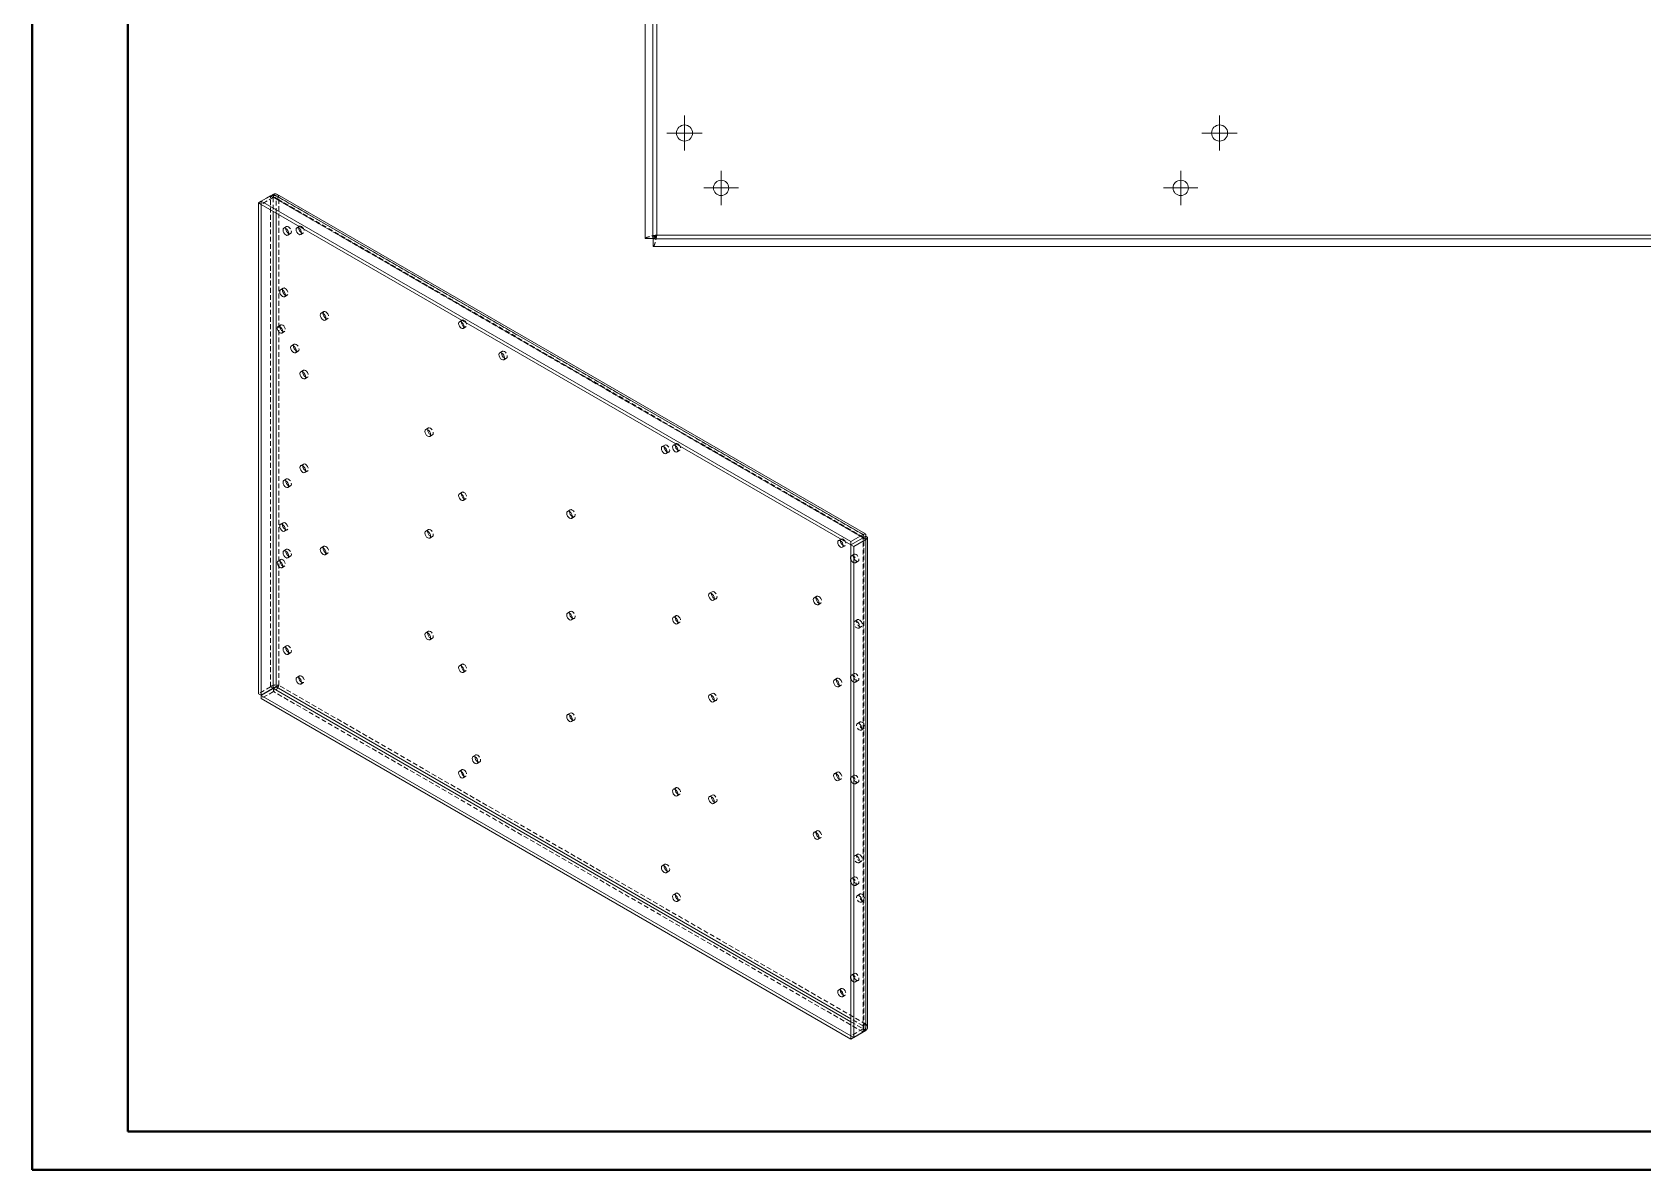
# Model space of a CAD drawing. Header units: millimetres. Extents: x 0 to 841, y 0 to 594.
# Drawn here: x 0.1 to 420.6, y 0.2 to 297.2 of the extents above; entities that cross this region are included whole.
import ezdxf

# ---------------------------------------------------------------- set-up
doc = ezdxf.new("R2010")
doc.units = ezdxf.units.MM
doc.linetypes.add('HIDDEN', pattern=[1.905, 1.27, -0.635])

# ---------------------------------------------------------------- blocks, each defined once
blk = doc.blocks.new('SW_CENTERMARKSYMBOL_6')
at = {"color": 0, "linetype": 'Continuous', "lineweight": 0}
for p, q in [((0, 2.5), (0, 4.6)), ((-2.5, 0), (-4.6, 0)), ((0, 0), (-2.5, 0)), ((0, 0), (0, 2.5)), ((0, 0), (0, -2.5)), ((0, 0), (2.5, 0)), ((2.5, 0), (4.6, 0)), ((0, -2.5), (0, -4.6))]:
    blk.add_line(p, q, dxfattribs=at)
blk = doc.blocks.new('SW_CENTERMARKSYMBOL_10')
at = {"color": 0, "linetype": 'Continuous', "lineweight": 0}
for p, q in [((0, 2.5), (0, 4.6)), ((-2.5, 0), (-4.6, 0)), ((0, 0), (-2.5, 0)), ((0, 0), (0, 2.5)), ((0, 0), (0, -2.5)), ((0, 0), (2.5, 0)), ((2.5, 0), (4.6, 0)), ((0, -2.5), (0, -4.6))]:
    blk.add_line(p, q, dxfattribs=at)
blk = doc.blocks.new('SW_CENTERMARKSYMBOL_24')
at = {"color": 0, "linetype": 'Continuous', "lineweight": 0}
for p, q in [((0, 2.5), (0, 4.5)), ((-2.5, 0), (-4.5, 0)), ((0, 0), (-2.5, 0)), ((0, 0), (0, 2.5)), ((0, 0), (0, -2.5)), ((0, 0), (2.5, 0)), ((2.5, 0), (4.5, 0)), ((0, -2.5), (0, -4.5))]:
    blk.add_line(p, q, dxfattribs=at)
blk = doc.blocks.new('SW_CENTERMARKSYMBOL_25')
at = {"color": 0, "linetype": 'Continuous', "lineweight": 0}
for p, q in [((0, 2.5), (0, 4.5)), ((-2.5, 0), (-4.5, 0)), ((0, 0), (-2.5, 0)), ((0, 0), (0, 2.5)), ((0, 0), (0, -2.5)), ((0, 0), (2.5, 0)), ((2.5, 0), (4.5, 0)), ((0, -2.5), (0, -4.5))]:
    blk.add_line(p, q, dxfattribs=at)

msp = doc.modelspace()

# ---------------------------------------------------------------- linework, layer by layer
at = {"color": 7, "linetype": 'Continuous', "lineweight": 40}
for p, q in [((0.08, 0.21), (0.08, 594.21)), ((25.08, 10.21), (25.08, 584.21)), ((25.08, 10.21), (831.08, 10.21)), ((0.08, 0.21), (841.08, 0.21))]:
    msp.add_line(p, q, dxfattribs=at)
at = {"color": 7, "linetype": 'Continuous', "lineweight": 15}
for p, q in [((160.14, 243.33), (160.14, 557.25)), ((162.14, 243.33), (162.14, 557.25)), ((163.14, 244.26), (163.14, 556.32)), ((59.87, 253.09), (59.14, 252.66)), ((59.14, 252.66), (59.85, 252.25)), ((59.14, 124.5), (59.14, 252.66)), ((63.05, 254.92), (59.87, 253.09)), ((59.87, 253.09), (213.83, 164.21)), ((59.87, 253.09), (59.87, 252.27)), ((63.05, 254.92), (217.01, 166.04)), ((217.6, 166.21), (63.97, 254.9)), ((59.87, 252.27), (59.85, 252.25)), ((59.85, 124.09), (59.85, 252.25)), ((59.87, 252.27), (213.83, 163.39)), ((63.03, 250.45), (63.03, 125.93)), ((63.74, 126.31), (63.74, 250.04)), ((67.01, 244.69), (67.04, 244.67)), ((596.74, 244.26), (163.14, 244.26)), ((160.14, 243.33), (162.14, 243.33)), ((162.21, 241.26), (162.21, 243.26)), ((597.67, 243.26), (162.21, 243.26)), ((597.67, 241.26), (162.21, 241.26)), ((69, 214), (69.04, 213.98)), ((123.36, 212.16), (123.4, 212.14)), ((104.05, 192.14), (104.08, 192.12)), ((165.79, 187.67), (165.82, 187.65)), ((67.01, 178.82), (67.04, 178.8)), ((141.09, 170.75), (141.12, 170.73)), ((104.05, 165.6), (104.08, 165.58)), ((217.01, 166.04), (213.83, 164.21)), ((217.01, 165.23), (213.83, 163.39)), ((213.83, 164.21), (213.83, 163.39)), ((217.04, 165.19), (213.85, 163.35)), ((217.74, 164.78), (214.56, 162.94)), ((217.01, 166.04), (217.01, 165.23)), ((217.01, 165.23), (217.04, 165.21)), ((217.04, 165.21), (217.74, 165.62)), ((217.04, 165.21), (217.04, 165.19)), ((217.74, 164.78), (217.04, 165.19)), ((217.74, 164.78), (217.74, 36.61)), ((218.18, 37.42), (218.18, 165.2)), ((67.01, 160.45), (67.04, 160.43)), ((214.56, 162.94), (213.85, 163.35)), ((213.85, 163.35), (213.85, 35.18)), ((214.56, 162.94), (214.56, 34.78)), ((178.13, 149.37), (178.17, 149.35)), ((141.09, 144.22), (141.12, 144.2)), ((104.05, 139.06), (104.08, 139.04)), ((67.01, 135.26), (67.04, 135.24)), ((213.85, 39.65), (63.74, 126.31)), ((59.14, 124.5), (59.85, 124.09)), ((63.03, 125.93), (59.85, 124.09)), ((63.05, 125.88), (59.87, 124.05)), ((59.87, 123.23), (59.87, 124.05)), ((213.83, 35.17), (59.87, 124.05)), ((213.83, 34.35), (59.87, 123.23)), ((63.05, 125.88), (213.85, 38.83)), ((178.13, 122.83), (178.17, 122.81)), ((141.09, 117.68), (141.12, 117.66)), ((116.4, 106.74), (116.43, 106.72)), ((178.13, 96.29), (178.17, 96.27)), ((165.79, 78.23), (165.82, 78.21)), ((217.01, 36.19), (213.83, 34.35)), ((213.85, 35.18), (213.83, 35.17)), ((213.83, 34.35), (213.83, 35.17)), ((214.56, 34.78), (213.85, 35.18)), ((217.74, 36.61), (214.56, 34.78)), ((217.01, 36.19), (217.01, 36.19))]:
    msp.add_line(p, q, dxfattribs=at)
at = {"color": 7, "linetype": 'HIDDEN', "lineweight": 0}
for p, q in [((62.32, 254.5), (59.87, 253.09)), ((63.05, 254.11), (59.87, 252.27)), ((62.32, 254.5), (63.03, 254.09)), ((62.32, 126.34), (62.32, 254.5)), ((63.03, 254.09), (63.03, 250.45)), ((63.1, 254.08), (63.03, 254.09)), ((63.05, 254.92), (63.05, 254.11)), ((217.01, 165.23), (63.05, 254.11)), ((217.1, 165.35), (63.47, 254.04)), ((63.74, 253.71), (64.44, 254.12)), ((63.74, 253.71), (217.01, 165.23)), ((63.74, 250.04), (63.74, 253.71)), ((64.44, 254.12), (217.74, 165.62)), ((64.44, 126.72), (64.44, 254.12)), ((66.48, 246.46), (65.77, 246.05)), ((66.82, 244.23), (67.53, 244.64)), ((69.88, 246.54), (69.17, 246.13)), ((70.17, 244.4), (70.88, 244.8)), ((65.61, 230.39), (64.91, 229.98)), ((65.96, 228.16), (66.66, 228.57)), ((76.22, 224.27), (75.51, 223.86)), ((64.97, 220.81), (64.26, 220.4)), ((65.26, 218.67), (65.97, 219.08)), ((76.56, 222.04), (77.27, 222.45)), ((112.31, 222.04), (111.6, 221.64)), ((112.6, 219.9), (113.31, 220.31)), ((68.48, 215.77), (67.77, 215.36)), ((68.82, 213.54), (69.53, 213.95)), ((122.84, 213.92), (122.13, 213.52)), ((123.18, 211.7), (123.89, 212.11)), ((70.92, 208.96), (70.21, 208.55)), ((71.26, 206.73), (71.97, 207.14)), ((103.52, 193.9), (102.82, 193.5)), ((103.87, 191.68), (104.57, 192.08)), ((165.26, 189.43), (164.56, 189.02)), ((168.17, 189.8), (167.46, 189.39)), ((165.61, 187.21), (166.31, 187.61)), ((168.46, 187.66), (169.17, 188.06)), ((70.92, 184.46), (70.21, 184.05)), ((71.26, 182.23), (71.97, 182.64)), ((66.48, 180.58), (65.77, 180.18)), ((66.82, 178.36), (67.53, 178.77)), ((112.31, 177.13), (111.6, 176.73)), ((112.6, 174.99), (113.31, 175.4)), ((140.56, 172.52), (139.86, 172.11)), ((65.61, 169.15), (64.91, 168.74)), ((140.91, 170.29), (141.61, 170.7)), ((65.96, 166.92), (66.66, 167.33)), ((103.52, 167.37), (102.82, 166.96)), ((103.87, 165.14), (104.57, 165.55)), ((211.3, 164.9), (210.6, 164.49)), ((217.04, 37.02), (217.04, 165.19)), ((217.18, 37.42), (217.18, 165.2)), ((217.74, 165.62), (217.74, 164.78)), ((66.48, 162.21), (65.77, 161.8)), ((66.82, 159.99), (67.53, 160.39)), ((76.22, 163.03), (75.51, 162.62)), ((76.56, 160.8), (77.27, 161.21)), ((211.6, 162.75), (212.3, 163.16)), ((214.65, 160.92), (213.95, 160.51)), ((64.97, 159.55), (64.26, 159.15)), ((65.26, 157.41), (65.97, 157.82)), ((215, 158.69), (215.7, 159.1)), ((177.61, 151.14), (176.9, 150.73)), ((177.95, 148.91), (178.66, 149.32)), ((204.91, 149.97), (204.21, 149.57)), ((205.26, 147.75), (205.96, 148.16)), ((140.56, 145.98), (139.86, 145.57)), ((140.91, 143.76), (141.61, 144.16)), ((168.17, 144.89), (167.46, 144.48)), ((168.46, 142.75), (169.17, 143.15)), ((215.52, 143.85), (214.81, 143.44)), ((103.52, 140.83), (102.82, 140.42)), ((103.87, 138.6), (104.57, 139.01)), ((215.86, 141.62), (216.57, 142.03)), ((66.48, 137.02), (65.77, 136.61)), ((66.82, 134.79), (67.53, 135.2)), ((112.31, 132.22), (111.6, 131.82)), ((112.6, 130.08), (113.31, 130.49)), ((62.32, 126.34), (59.14, 124.5)), ((62.32, 126.34), (63.03, 125.93)), ((63.74, 126.31), (64.44, 126.72)), ((217.74, 38.22), (64.44, 126.72)), ((69.88, 129.17), (69.17, 128.77)), ((70.17, 127.03), (70.88, 127.44)), ((210.22, 128.54), (209.51, 128.13)), ((210.56, 126.31), (211.27, 126.72)), ((214.65, 129.75), (213.94, 129.34)), ((214.99, 127.53), (215.7, 127.93)), ((63.05, 125.07), (59.87, 123.23)), ((63.05, 125.07), (63.05, 125.88)), ((217.01, 36.19), (63.05, 125.07)), ((177.61, 124.6), (176.9, 124.19)), ((177.95, 122.37), (178.66, 122.78)), ((140.56, 119.44), (139.86, 119.04)), ((140.91, 117.22), (141.61, 117.63)), ((216.22, 117.15), (215.51, 116.74)), ((216.51, 115.01), (217.22, 115.42)), ((115.87, 108.51), (115.16, 108.1)), ((116.21, 106.28), (116.92, 106.69)), ((112.31, 104.68), (111.6, 104.27)), ((112.6, 102.54), (113.31, 102.95)), ((210.22, 104.04), (209.51, 103.64)), ((210.56, 101.82), (211.27, 102.23)), ((214.65, 103.21), (213.94, 102.81)), ((214.99, 100.99), (215.7, 101.4)), ((168.17, 99.98), (167.46, 99.57)), ((168.46, 97.84), (169.17, 98.24)), ((177.61, 98.06), (176.9, 97.65)), ((177.95, 95.83), (178.66, 96.24)), ((204.91, 88.73), (204.21, 88.33)), ((205.26, 86.51), (205.96, 86.92)), ((165.26, 80), (164.56, 79.59)), ((215.52, 82.61), (214.81, 82.2)), ((215.86, 80.38), (216.57, 80.79)), ((165.61, 77.77), (166.31, 78.18)), ((214.65, 76.68), (213.94, 76.27)), ((168.17, 72.43), (167.46, 72.03)), ((214.99, 74.45), (215.7, 74.86)), ((216.22, 72.24), (215.51, 71.83)), ((168.46, 70.29), (169.17, 70.7)), ((216.51, 70.1), (217.22, 70.51)), ((214.65, 51.48), (213.95, 51.07)), ((211.3, 47.53), (210.6, 47.13)), ((215, 49.26), (215.7, 49.66)), ((211.6, 45.39), (212.3, 45.8)), ((217.04, 37.81), (213.85, 39.65)), ((213.85, 38.83), (217.01, 37.01)), ((217.04, 37.81), (217.74, 38.22)), ((217.04, 37.02), (213.85, 35.18)), ((217.01, 37.01), (217.04, 37.08)), ((217.01, 36.19), (217.01, 37.01)), ((217.74, 36.61), (217.04, 37.02))]:
    msp.add_line(p, q, dxfattribs=at)
at = {"color": 7, "linetype": 'Continuous', "lineweight": 15, "flags": 128}
for points in [[(66.3, 244.28), (66.58, 244.18), (66.82, 244.23), (66.98, 244.42), (67.04, 244.71), (66.98, 245.07), (66.82, 245.44), (66.58, 245.77), (66.3, 246), (66.01, 246.1), (65.77, 246.05), (65.61, 245.87), (65.56, 245.57), (65.61, 245.21), (65.77, 244.84), (66.01, 244.51), (66.3, 244.28)], [(69.67, 246.08), (69.95, 245.86), (70.17, 245.55), (70.33, 245.2), (70.38, 244.85), (70.33, 244.57), (70.17, 244.4), (69.95, 244.35), (69.67, 244.45), (69.4, 244.66), (69.17, 244.97), (69.02, 245.33), (68.97, 245.67), (69.02, 245.95), (69.17, 246.13), (69.4, 246.17), (69.67, 246.08)], [(65.43, 229.93), (65.72, 229.7), (65.96, 229.38), (66.12, 229.01), (66.17, 228.64), (66.12, 228.35), (65.96, 228.16), (65.72, 228.12), (65.43, 228.22), (65.15, 228.45), (64.91, 228.77), (64.75, 229.14), (64.69, 229.5), (64.75, 229.8), (64.91, 229.98), (65.15, 230.03), (65.43, 229.93)], [(76.04, 223.81), (76.32, 223.58), (76.56, 223.25), (76.72, 222.88), (76.78, 222.52), (76.72, 222.23), (76.56, 222.04), (76.32, 221.99), (76.04, 222.09), (75.75, 222.32), (75.51, 222.65), (75.35, 223.02), (75.3, 223.38), (75.35, 223.67), (75.51, 223.86), (75.75, 223.91), (76.04, 223.81)], [(64.76, 220.35), (65.03, 220.13), (65.26, 219.82), (65.41, 219.47), (65.47, 219.13), (65.41, 218.85), (65.26, 218.67), (65.03, 218.63), (64.76, 218.72), (64.49, 218.94), (64.26, 219.25), (64.11, 219.6), (64.05, 219.94), (64.11, 220.23), (64.26, 220.4), (64.49, 220.45), (64.76, 220.35)], [(112.1, 221.59), (112.37, 221.37), (112.6, 221.06), (112.75, 220.7), (112.81, 220.36), (112.75, 220.08), (112.6, 219.9), (112.37, 219.86), (112.1, 219.95), (111.83, 220.17), (111.6, 220.48), (111.45, 220.83), (111.39, 221.18), (111.45, 221.46), (111.6, 221.64), (111.83, 221.68), (112.1, 221.59)], [(68.3, 213.59), (68.58, 213.49), (68.82, 213.54), (68.98, 213.73), (69.04, 214.02), (68.98, 214.38), (68.82, 214.75), (68.58, 215.08), (68.3, 215.31), (68.01, 215.41), (67.77, 215.36), (67.61, 215.17), (67.55, 214.88), (67.61, 214.52), (67.77, 214.15), (68.01, 213.82), (68.3, 213.59)], [(122.65, 211.75), (122.94, 211.65), (123.18, 211.7), (123.34, 211.88), (123.4, 212.18), (123.34, 212.54), (123.18, 212.91), (122.94, 213.24), (122.65, 213.46), (122.37, 213.56), (122.13, 213.52), (121.97, 213.33), (121.91, 213.04), (121.97, 212.68), (122.13, 212.3), (122.37, 211.98), (122.65, 211.75)], [(70.74, 208.5), (71.02, 208.27), (71.26, 207.94), (71.42, 207.57), (71.48, 207.21), (71.42, 206.92), (71.26, 206.73), (71.02, 206.68), (70.74, 206.78), (70.45, 207.01), (70.21, 207.34), (70.05, 207.71), (69.99, 208.07), (70.05, 208.36), (70.21, 208.55), (70.45, 208.6), (70.74, 208.5)], [(103.34, 191.73), (103.62, 191.63), (103.87, 191.68), (104.03, 191.86), (104.08, 192.16), (104.03, 192.52), (103.87, 192.89), (103.62, 193.21), (103.34, 193.44), (103.06, 193.54), (102.82, 193.5), (102.65, 193.31), (102.6, 193.01), (102.65, 192.65), (102.82, 192.28), (103.06, 191.96), (103.34, 191.73)], [(167.96, 189.34), (168.23, 189.12), (168.46, 188.81), (168.62, 188.46), (168.67, 188.11), (168.62, 187.83), (168.46, 187.66), (168.23, 187.61), (167.96, 187.7), (167.69, 187.92), (167.46, 188.23), (167.31, 188.59), (167.26, 188.93), (167.31, 189.21), (167.46, 189.39), (167.69, 189.43), (167.96, 189.34)], [(165.08, 187.26), (165.37, 187.16), (165.61, 187.21), (165.77, 187.39), (165.82, 187.69), (165.77, 188.05), (165.61, 188.42), (165.37, 188.74), (165.08, 188.97), (164.8, 189.07), (164.56, 189.02), (164.4, 188.84), (164.34, 188.54), (164.4, 188.18), (164.56, 187.81), (164.8, 187.49), (165.08, 187.26)], [(70.74, 184), (71.02, 183.77), (71.26, 183.45), (71.42, 183.08), (71.48, 182.71), (71.42, 182.42), (71.26, 182.23), (71.02, 182.19), (70.74, 182.29), (70.45, 182.52), (70.21, 182.84), (70.05, 183.21), (69.99, 183.57), (70.05, 183.87), (70.21, 184.05), (70.45, 184.1), (70.74, 184)], [(66.3, 178.41), (66.58, 178.31), (66.82, 178.36), (66.98, 178.54), (67.04, 178.84), (66.98, 179.2), (66.82, 179.57), (66.58, 179.89), (66.3, 180.12), (66.01, 180.22), (65.77, 180.18), (65.61, 179.99), (65.56, 179.7), (65.61, 179.33), (65.77, 178.96), (66.01, 178.64), (66.3, 178.41)], [(112.1, 176.68), (112.37, 176.46), (112.6, 176.15), (112.75, 175.8), (112.81, 175.45), (112.75, 175.17), (112.6, 174.99), (112.37, 174.95), (112.1, 175.04), (111.83, 175.26), (111.6, 175.57), (111.45, 175.92), (111.39, 176.27), (111.45, 176.55), (111.6, 176.73), (111.83, 176.77), (112.1, 176.68)], [(65.43, 168.69), (65.72, 168.46), (65.96, 168.14), (66.12, 167.77), (66.17, 167.4), (66.12, 167.11), (65.96, 166.92), (65.72, 166.88), (65.43, 166.98), (65.15, 167.2), (64.91, 167.53), (64.75, 167.9), (64.69, 168.26), (64.75, 168.56), (64.91, 168.74), (65.15, 168.79), (65.43, 168.69)], [(140.38, 170.34), (140.67, 170.25), (140.91, 170.29), (141.07, 170.48), (141.12, 170.77), (141.07, 171.13), (140.91, 171.51), (140.67, 171.83), (140.38, 172.06), (140.1, 172.16), (139.86, 172.11), (139.7, 171.93), (139.64, 171.63), (139.7, 171.27), (139.86, 170.9), (140.1, 170.57), (140.38, 170.34)], [(103.34, 165.19), (103.62, 165.09), (103.87, 165.14), (104.03, 165.32), (104.08, 165.62), (104.03, 165.98), (103.87, 166.35), (103.62, 166.68), (103.34, 166.91), (103.06, 167), (102.82, 166.96), (102.65, 166.77), (102.6, 166.48), (102.65, 166.12), (102.82, 165.75), (103.06, 165.42), (103.34, 165.19)], [(211.1, 164.44), (211.37, 164.22), (211.6, 163.91), (211.75, 163.56), (211.8, 163.21), (211.75, 162.93), (211.6, 162.75), (211.37, 162.71), (211.1, 162.8), (210.83, 163.02), (210.6, 163.33), (210.44, 163.69), (210.39, 164.03), (210.44, 164.31), (210.6, 164.49), (210.83, 164.53), (211.1, 164.44)], [(66.3, 160.04), (66.58, 159.94), (66.82, 159.99), (66.98, 160.17), (67.04, 160.47), (66.98, 160.83), (66.82, 161.2), (66.58, 161.52), (66.3, 161.75), (66.01, 161.85), (65.77, 161.8), (65.61, 161.62), (65.56, 161.32), (65.61, 160.96), (65.77, 160.59), (66.01, 160.27), (66.3, 160.04)], [(76.04, 162.57), (76.32, 162.34), (76.56, 162.01), (76.72, 161.64), (76.78, 161.28), (76.72, 160.99), (76.56, 160.8), (76.32, 160.75), (76.04, 160.85), (75.75, 161.08), (75.51, 161.41), (75.35, 161.78), (75.3, 162.14), (75.35, 162.43), (75.51, 162.62), (75.75, 162.67), (76.04, 162.57)], [(64.76, 159.1), (65.03, 158.88), (65.26, 158.57), (65.41, 158.21), (65.47, 157.87), (65.41, 157.59), (65.26, 157.41), (65.03, 157.37), (64.76, 157.46), (64.49, 157.68), (64.26, 157.99), (64.11, 158.34), (64.05, 158.69), (64.11, 158.97), (64.26, 159.15), (64.49, 159.19), (64.76, 159.1)], [(177.42, 148.96), (177.71, 148.86), (177.95, 148.91), (178.11, 149.09), (178.17, 149.39), (178.11, 149.75), (177.95, 150.12), (177.71, 150.45), (177.42, 150.68), (177.14, 150.77), (176.9, 150.73), (176.74, 150.54), (176.68, 150.25), (176.74, 149.89), (176.9, 149.52), (177.14, 149.19), (177.42, 148.96)], [(204.73, 149.51), (205.02, 149.29), (205.26, 148.96), (205.42, 148.59), (205.47, 148.23), (205.42, 147.93), (205.26, 147.75), (205.02, 147.7), (204.73, 147.8), (204.45, 148.03), (204.21, 148.35), (204.05, 148.73), (203.99, 149.09), (204.05, 149.38), (204.21, 149.57), (204.45, 149.61), (204.73, 149.51)], [(140.38, 143.81), (140.67, 143.71), (140.91, 143.76), (141.07, 143.94), (141.12, 144.24), (141.07, 144.6), (140.91, 144.97), (140.67, 145.29), (140.38, 145.52), (140.1, 145.62), (139.86, 145.57), (139.7, 145.39), (139.64, 145.09), (139.7, 144.73), (139.86, 144.36), (140.1, 144.04), (140.38, 143.81)], [(167.96, 144.43), (168.23, 144.21), (168.46, 143.9), (168.62, 143.55), (168.67, 143.2), (168.62, 142.92), (168.46, 142.75), (168.23, 142.7), (167.96, 142.8), (167.69, 143.01), (167.46, 143.32), (167.31, 143.68), (167.26, 144.02), (167.31, 144.3), (167.46, 144.48), (167.69, 144.52), (167.96, 144.43)], [(103.34, 138.65), (103.62, 138.55), (103.87, 138.6), (104.03, 138.79), (104.08, 139.08), (104.03, 139.44), (103.87, 139.81), (103.62, 140.14), (103.34, 140.37), (103.06, 140.47), (102.82, 140.42), (102.65, 140.23), (102.6, 139.94), (102.65, 139.58), (102.82, 139.21), (103.06, 138.88), (103.34, 138.65)], [(66.3, 134.85), (66.58, 134.75), (66.82, 134.79), (66.98, 134.98), (67.04, 135.28), (66.98, 135.64), (66.82, 136.01), (66.58, 136.33), (66.3, 136.56), (66.01, 136.66), (65.77, 136.61), (65.61, 136.43), (65.56, 136.13), (65.61, 135.77), (65.77, 135.4), (66.01, 135.08), (66.3, 134.85)], [(112.1, 131.77), (112.37, 131.55), (112.6, 131.24), (112.75, 130.89), (112.81, 130.54), (112.75, 130.26), (112.6, 130.08), (112.37, 130.04), (112.1, 130.13), (111.83, 130.35), (111.6, 130.66), (111.45, 131.01), (111.39, 131.36), (111.45, 131.64), (111.6, 131.82), (111.83, 131.86), (112.1, 131.77)], [(69.67, 128.72), (69.95, 128.5), (70.17, 128.19), (70.33, 127.84), (70.38, 127.49), (70.33, 127.21), (70.17, 127.03), (69.95, 126.99), (69.67, 127.08), (69.4, 127.3), (69.17, 127.61), (69.02, 127.97), (68.97, 128.31), (69.02, 128.59), (69.17, 128.77), (69.4, 128.81), (69.67, 128.72)], [(210.04, 128.08), (210.32, 127.85), (210.56, 127.53), (210.72, 127.16), (210.78, 126.8), (210.72, 126.5), (210.56, 126.31), (210.32, 126.27), (210.04, 126.37), (209.75, 126.6), (209.51, 126.92), (209.35, 127.29), (209.29, 127.65), (209.35, 127.95), (209.51, 128.13), (209.75, 128.18), (210.04, 128.08)], [(177.42, 122.42), (177.71, 122.32), (177.95, 122.37), (178.11, 122.56), (178.17, 122.85), (178.11, 123.21), (177.95, 123.58), (177.71, 123.91), (177.42, 124.14), (177.14, 124.24), (176.9, 124.19), (176.74, 124), (176.68, 123.71), (176.74, 123.35), (176.9, 122.98), (177.14, 122.65), (177.42, 122.42)], [(140.38, 117.27), (140.67, 117.17), (140.91, 117.22), (141.07, 117.4), (141.12, 117.7), (141.07, 118.06), (140.91, 118.43), (140.67, 118.76), (140.38, 118.98), (140.1, 119.08), (139.86, 119.04), (139.7, 118.85), (139.64, 118.56), (139.7, 118.19), (139.86, 117.82), (140.1, 117.5), (140.38, 117.27)], [(115.69, 106.33), (115.97, 106.24), (116.21, 106.28), (116.38, 106.47), (116.43, 106.76), (116.38, 107.12), (116.21, 107.49), (115.97, 107.82), (115.69, 108.05), (115.41, 108.15), (115.16, 108.1), (115, 107.92), (114.95, 107.62), (115, 107.26), (115.16, 106.89), (115.41, 106.56), (115.69, 106.33)], [(112.1, 104.22), (112.37, 104.01), (112.6, 103.7), (112.75, 103.34), (112.81, 103), (112.75, 102.72), (112.6, 102.54), (112.37, 102.5), (112.1, 102.59), (111.83, 102.81), (111.6, 103.12), (111.45, 103.47), (111.39, 103.82), (111.45, 104.1), (111.6, 104.27), (111.83, 104.32), (112.1, 104.22)], [(210.04, 103.58), (210.32, 103.36), (210.56, 103.03), (210.72, 102.66), (210.78, 102.3), (210.72, 102), (210.56, 101.82), (210.32, 101.77), (210.04, 101.87), (209.75, 102.1), (209.51, 102.42), (209.35, 102.8), (209.29, 103.16), (209.35, 103.45), (209.51, 103.64), (209.75, 103.68), (210.04, 103.58)], [(167.96, 99.52), (168.23, 99.3), (168.46, 98.99), (168.62, 98.64), (168.67, 98.29), (168.62, 98.01), (168.46, 97.84), (168.23, 97.79), (167.96, 97.89), (167.69, 98.1), (167.46, 98.41), (167.31, 98.77), (167.26, 99.11), (167.31, 99.39), (167.46, 99.57), (167.69, 99.61), (167.96, 99.52)], [(177.42, 95.89), (177.71, 95.79), (177.95, 95.83), (178.11, 96.02), (178.17, 96.31), (178.11, 96.68), (177.95, 97.05), (177.71, 97.37), (177.42, 97.6), (177.14, 97.7), (176.9, 97.65), (176.74, 97.47), (176.68, 97.17), (176.74, 96.81), (176.9, 96.44), (177.14, 96.12), (177.42, 95.89)], [(204.73, 88.27), (205.02, 88.04), (205.26, 87.72), (205.42, 87.35), (205.47, 86.99), (205.42, 86.69), (205.26, 86.51), (205.02, 86.46), (204.73, 86.56), (204.45, 86.79), (204.21, 87.11), (204.05, 87.48), (203.99, 87.85), (204.05, 88.14), (204.21, 88.33), (204.45, 88.37), (204.73, 88.27)], [(165.08, 77.82), (165.37, 77.72), (165.61, 77.77), (165.77, 77.95), (165.82, 78.25), (165.77, 78.61), (165.61, 78.98), (165.37, 79.31), (165.08, 79.54), (164.8, 79.63), (164.56, 79.59), (164.4, 79.4), (164.34, 79.11), (164.4, 78.75), (164.56, 78.37), (164.8, 78.05), (165.08, 77.82)], [(167.96, 71.98), (168.23, 71.76), (168.46, 71.45), (168.62, 71.1), (168.67, 70.75), (168.62, 70.47), (168.46, 70.29), (168.23, 70.25), (167.96, 70.34), (167.69, 70.56), (167.46, 70.87), (167.31, 71.22), (167.26, 71.57), (167.31, 71.85), (167.46, 72.03), (167.69, 72.07), (167.96, 71.98)], [(211.1, 47.08), (211.37, 46.86), (211.6, 46.55), (211.75, 46.19), (211.8, 45.85), (211.75, 45.57), (211.6, 45.39), (211.37, 45.35), (211.1, 45.44), (210.83, 45.66), (210.6, 45.97), (210.44, 46.32), (210.39, 46.67), (210.44, 46.95), (210.6, 47.13), (210.83, 47.17), (211.1, 47.08)]]:
    msp.add_lwpolyline(points, dxfattribs=at)
at = {"color": 7, "linetype": 'HIDDEN', "lineweight": 0, "flags": 128}
for points in [[(67.04, 244.67), (67.29, 244.59), (67.53, 244.64), (67.69, 244.83), (67.75, 245.12), (67.69, 245.48), (67.53, 245.85), (67.29, 246.18), (67.01, 246.41), (66.72, 246.51), (66.48, 246.46), (66.32, 246.27), (66.26, 246.02)], [(69.67, 246.08), (69.73, 246.36), (69.88, 246.54), (70.11, 246.58), (70.38, 246.49)], [(70.38, 246.49), (70.65, 246.27), (70.88, 245.96), (71.04, 245.61), (71.09, 245.26), (71.04, 244.98), (70.88, 244.8), (70.65, 244.76), (70.38, 244.85), (70.38, 244.85)], [(65.4, 229.95), (65.45, 230.21), (65.61, 230.39), (65.86, 230.44), (66.14, 230.34)], [(66.14, 230.34), (66.42, 230.11), (66.66, 229.78), (66.83, 229.41), (66.88, 229.05), (66.83, 228.76), (66.66, 228.57), (66.42, 228.53), (66.17, 228.61)], [(76, 223.83), (76.06, 224.08), (76.22, 224.27), (76.46, 224.31), (76.75, 224.22)], [(76.75, 224.22), (77.03, 223.99), (77.27, 223.66), (77.43, 223.29), (77.49, 222.93), (77.43, 222.63), (77.27, 222.45), (77.03, 222.4), (76.78, 222.48)], [(64.76, 220.35), (64.81, 220.63), (64.97, 220.81), (65.2, 220.86), (65.47, 220.76)], [(65.47, 220.76), (65.74, 220.54), (65.97, 220.23), (66.12, 219.88), (66.17, 219.54), (66.12, 219.25), (65.97, 219.08), (65.74, 219.03), (65.47, 219.13), (65.47, 219.13)], [(112.1, 221.59), (112.15, 221.87), (112.31, 222.04), (112.54, 222.09), (112.81, 221.99)], [(112.81, 221.99), (113.08, 221.78), (113.31, 221.47), (113.46, 221.11), (113.52, 220.77), (113.46, 220.49), (113.31, 220.31), (113.08, 220.27), (112.81, 220.36), (112.81, 220.36)], [(69.04, 213.98), (69.29, 213.9), (69.53, 213.95), (69.69, 214.13), (69.75, 214.43), (69.69, 214.79), (69.53, 215.16), (69.29, 215.49), (69, 215.72), (68.72, 215.81), (68.48, 215.77), (68.32, 215.58), (68.26, 215.33)], [(123.4, 212.14), (123.65, 212.06), (123.89, 212.11), (124.05, 212.29), (124.1, 212.59), (124.05, 212.95), (123.89, 213.32), (123.65, 213.64), (123.36, 213.87), (123.08, 213.97), (122.84, 213.92), (122.68, 213.74), (122.62, 213.48)], [(70.7, 208.52), (70.76, 208.77), (70.92, 208.96), (71.16, 209), (71.44, 208.91)], [(71.44, 208.91), (71.73, 208.68), (71.97, 208.35), (72.13, 207.98), (72.18, 207.62), (72.13, 207.32), (71.97, 207.14), (71.73, 207.09), (71.48, 207.17)], [(104.08, 192.12), (104.33, 192.04), (104.57, 192.08), (104.73, 192.27), (104.79, 192.57), (104.73, 192.93), (104.57, 193.3), (104.33, 193.62), (104.05, 193.85), (103.76, 193.95), (103.52, 193.9), (103.36, 193.72), (103.31, 193.46)], [(165.82, 187.65), (166.07, 187.57), (166.31, 187.61), (166.47, 187.8), (166.53, 188.09), (166.47, 188.46), (166.31, 188.83), (166.07, 189.15), (165.79, 189.38), (165.5, 189.48), (165.26, 189.43), (165.1, 189.25), (165.05, 188.99)], [(167.96, 189.34), (168.02, 189.62), (168.17, 189.8), (168.4, 189.84), (168.67, 189.75)], [(168.67, 189.75), (168.94, 189.53), (169.17, 189.22), (169.32, 188.87), (169.38, 188.52), (169.32, 188.24), (169.17, 188.06), (168.94, 188.02), (168.67, 188.11), (168.67, 188.11)], [(70.7, 184.02), (70.76, 184.28), (70.92, 184.46), (71.16, 184.51), (71.44, 184.41)], [(71.44, 184.41), (71.73, 184.18), (71.97, 183.85), (72.13, 183.48), (72.18, 183.12), (72.13, 182.83), (71.97, 182.64), (71.73, 182.6), (71.48, 182.68)], [(67.04, 178.8), (67.29, 178.72), (67.53, 178.77), (67.69, 178.95), (67.75, 179.25), (67.69, 179.61), (67.53, 179.98), (67.29, 180.3), (67.01, 180.53), (66.72, 180.63), (66.48, 180.58), (66.32, 180.4), (66.26, 180.14)], [(112.1, 176.68), (112.15, 176.96), (112.31, 177.13), (112.54, 177.18), (112.81, 177.08)], [(112.81, 177.08), (113.08, 176.87), (113.31, 176.56), (113.46, 176.2), (113.52, 175.86), (113.46, 175.58), (113.31, 175.4), (113.08, 175.36), (112.81, 175.45), (112.81, 175.45)], [(141.12, 170.73), (141.37, 170.65), (141.61, 170.7), (141.77, 170.89), (141.83, 171.18), (141.77, 171.54), (141.61, 171.91), (141.37, 172.24), (141.09, 172.47), (140.8, 172.57), (140.56, 172.52), (140.4, 172.33), (140.35, 172.08)], [(65.4, 168.71), (65.45, 168.97), (65.61, 169.15), (65.86, 169.2), (66.14, 169.1)], [(66.14, 169.1), (66.42, 168.87), (66.66, 168.54), (66.83, 168.17), (66.88, 167.81), (66.83, 167.52), (66.66, 167.33), (66.42, 167.29), (66.17, 167.36)], [(104.08, 165.58), (104.33, 165.5), (104.57, 165.55), (104.73, 165.73), (104.79, 166.03), (104.73, 166.39), (104.57, 166.76), (104.33, 167.08), (104.05, 167.31), (103.76, 167.41), (103.52, 167.37), (103.36, 167.18), (103.31, 166.92)], [(211.1, 164.44), (211.15, 164.72), (211.3, 164.9), (211.53, 164.94), (211.8, 164.85)], [(211.8, 164.85), (212.07, 164.63), (212.3, 164.32), (212.46, 163.96), (212.51, 163.62), (212.46, 163.34), (212.3, 163.16), (212.07, 163.12), (211.8, 163.21), (211.8, 163.21)], [(67.04, 160.43), (67.29, 160.35), (67.53, 160.39), (67.69, 160.58), (67.75, 160.87), (67.69, 161.23), (67.53, 161.61), (67.29, 161.93), (67.01, 162.16), (66.72, 162.26), (66.48, 162.21), (66.32, 162.03), (66.26, 161.77)], [(76, 162.59), (76.06, 162.84), (76.22, 163.03), (76.46, 163.07), (76.75, 162.98)], [(76.75, 162.98), (77.03, 162.75), (77.27, 162.42), (77.43, 162.05), (77.49, 161.69), (77.43, 161.39), (77.27, 161.21), (77.03, 161.16), (76.78, 161.24)], [(214.47, 158.74), (214.76, 158.65), (215, 158.69), (215.16, 158.88), (215.21, 159.17), (215.16, 159.53), (215, 159.91), (214.76, 160.23), (214.47, 160.46), (214.19, 160.56), (213.95, 160.51), (213.85, 160.43)], [(215.18, 159.15), (215.46, 159.05), (215.7, 159.1), (215.87, 159.29), (215.92, 159.58), (215.87, 159.94), (215.7, 160.31), (215.46, 160.64), (215.18, 160.87), (214.9, 160.97), (214.65, 160.92), (214.49, 160.73), (214.44, 160.44), (214.49, 160.08), (214.65, 159.71), (214.9, 159.38), (215.18, 159.15)], [(64.76, 159.1), (64.81, 159.38), (64.97, 159.55), (65.2, 159.6), (65.47, 159.5)], [(65.47, 159.5), (65.74, 159.29), (65.97, 158.98), (66.12, 158.62), (66.17, 158.28), (66.12, 158), (65.97, 157.82), (65.74, 157.78), (65.47, 157.87), (65.47, 157.87)], [(178.17, 149.35), (178.41, 149.27), (178.66, 149.32), (178.82, 149.5), (178.87, 149.8), (178.82, 150.16), (178.66, 150.53), (178.41, 150.85), (178.13, 151.08), (177.85, 151.18), (177.61, 151.14), (177.44, 150.95), (177.39, 150.69)], [(204.7, 149.53), (204.75, 149.79), (204.91, 149.97), (205.16, 150.02), (205.44, 149.92)], [(205.44, 149.92), (205.72, 149.69), (205.96, 149.37), (206.13, 149), (206.18, 148.64), (206.13, 148.34), (205.96, 148.16), (205.72, 148.11), (205.47, 148.19)], [(141.12, 144.2), (141.37, 144.12), (141.61, 144.16), (141.77, 144.35), (141.83, 144.64), (141.77, 145), (141.61, 145.38), (141.37, 145.7), (141.09, 145.93), (140.8, 146.03), (140.56, 145.98), (140.4, 145.8), (140.35, 145.54)], [(167.96, 144.43), (168.02, 144.71), (168.17, 144.89), (168.4, 144.93), (168.67, 144.84)], [(168.67, 144.84), (168.94, 144.62), (169.17, 144.31), (169.32, 143.96), (169.38, 143.61), (169.32, 143.33), (169.17, 143.15), (168.94, 143.11), (168.67, 143.2), (168.67, 143.2)], [(215.34, 143.39), (215.62, 143.16), (215.86, 142.84), (216.02, 142.47), (216.08, 142.11), (216.02, 141.81), (215.86, 141.62), (215.62, 141.58), (215.34, 141.68), (215.05, 141.91), (214.81, 142.23), (214.65, 142.6), (214.6, 142.96), (214.65, 143.26), (214.81, 143.44), (215.05, 143.49), (215.34, 143.39)], [(216.05, 143.8), (216.33, 143.57), (216.57, 143.25), (216.73, 142.87), (216.79, 142.51), (216.73, 142.22), (216.57, 142.03), (216.33, 141.99), (216.05, 142.09), (215.76, 142.31), (215.52, 142.64), (215.36, 143.01), (215.3, 143.37), (215.36, 143.67), (215.52, 143.85), (215.76, 143.9), (216.05, 143.8)], [(104.08, 139.04), (104.33, 138.96), (104.57, 139.01), (104.73, 139.19), (104.79, 139.49), (104.73, 139.85), (104.57, 140.22), (104.33, 140.55), (104.05, 140.78), (103.76, 140.88), (103.52, 140.83), (103.36, 140.64), (103.31, 140.39)], [(67.04, 135.24), (67.29, 135.16), (67.53, 135.2), (67.69, 135.39), (67.75, 135.68), (67.69, 136.04), (67.53, 136.42), (67.29, 136.74), (67.01, 136.97), (66.72, 137.07), (66.48, 137.02), (66.32, 136.84), (66.26, 136.58)], [(112.1, 131.77), (112.15, 132.05), (112.31, 132.22), (112.54, 132.27), (112.81, 132.17)], [(112.81, 132.17), (113.08, 131.96), (113.31, 131.65), (113.46, 131.29), (113.52, 130.95), (113.46, 130.67), (113.31, 130.49), (113.08, 130.45), (112.81, 130.54), (112.81, 130.54)], [(69.67, 128.72), (69.73, 129), (69.88, 129.17), (70.11, 129.22), (70.38, 129.13)], [(70.38, 129.13), (70.65, 128.91), (70.88, 128.6), (71.04, 128.24), (71.09, 127.9), (71.04, 127.62), (70.88, 127.44), (70.65, 127.4), (70.38, 127.49), (70.38, 127.49)], [(210, 128.1), (210.06, 128.36), (210.22, 128.54), (210.46, 128.59), (210.74, 128.49)], [(210.74, 128.49), (211.03, 128.26), (211.27, 127.93), (211.43, 127.56), (211.48, 127.2), (211.43, 126.91), (211.27, 126.72), (211.03, 126.68), (210.78, 126.76)], [(214.47, 127.58), (214.75, 127.48), (214.99, 127.53), (215.15, 127.71), (215.21, 128.01), (215.15, 128.37), (214.99, 128.74), (214.75, 129.06), (214.47, 129.29), (214.18, 129.39), (213.94, 129.34), (213.85, 129.27)], [(215.17, 127.99), (215.46, 127.89), (215.7, 127.93), (215.86, 128.12), (215.92, 128.41), (215.86, 128.77), (215.7, 129.15), (215.46, 129.47), (215.17, 129.7), (214.89, 129.8), (214.65, 129.75), (214.49, 129.57), (214.43, 129.27), (214.49, 128.91), (214.65, 128.54), (214.89, 128.21), (215.17, 127.99)], [(178.17, 122.81), (178.41, 122.73), (178.66, 122.78), (178.82, 122.96), (178.87, 123.26), (178.82, 123.62), (178.66, 123.99), (178.41, 124.32), (178.13, 124.55), (177.85, 124.65), (177.61, 124.6), (177.44, 124.41), (177.39, 124.16)], [(141.12, 117.66), (141.37, 117.58), (141.61, 117.63), (141.77, 117.81), (141.83, 118.11), (141.77, 118.47), (141.61, 118.84), (141.37, 119.16), (141.09, 119.39), (140.8, 119.49), (140.56, 119.44), (140.4, 119.26), (140.35, 119)], [(216.01, 116.69), (216.28, 116.47), (216.51, 116.16), (216.66, 115.81), (216.72, 115.47), (216.66, 115.18), (216.51, 115.01), (216.28, 114.96), (216.01, 115.06), (215.74, 115.28), (215.51, 115.59), (215.36, 115.94), (215.3, 116.28), (215.36, 116.56), (215.51, 116.74), (215.74, 116.78), (216.01, 116.69)], [(216.72, 117.1), (216.99, 116.88), (217.22, 116.57), (217.37, 116.22), (217.42, 115.87), (217.37, 115.59), (217.22, 115.42), (216.99, 115.37), (216.72, 115.47), (216.45, 115.68), (216.22, 115.99), (216.06, 116.35), (216.01, 116.69), (216.06, 116.97), (216.22, 117.15), (216.45, 117.19), (216.72, 117.1)], [(116.43, 106.72), (116.68, 106.64), (116.92, 106.69), (117.08, 106.88), (117.14, 107.17), (117.08, 107.53), (116.92, 107.9), (116.68, 108.23), (116.4, 108.46), (116.11, 108.56), (115.87, 108.51), (115.71, 108.32), (115.66, 108.07)], [(112.1, 104.22), (112.15, 104.51), (112.31, 104.68), (112.54, 104.73), (112.81, 104.63)], [(112.81, 104.63), (113.08, 104.41), (113.31, 104.11), (113.46, 103.75), (113.52, 103.41), (113.46, 103.13), (113.31, 102.95), (113.08, 102.91), (112.81, 103), (112.81, 103)], [(210, 103.6), (210.06, 103.86), (210.22, 104.04), (210.46, 104.09), (210.74, 103.99)], [(210.74, 103.99), (211.03, 103.76), (211.27, 103.44), (211.43, 103.07), (211.48, 102.71), (211.43, 102.41), (211.27, 102.23), (211.03, 102.18), (210.78, 102.26)], [(214.47, 101.04), (214.75, 100.94), (214.99, 100.99), (215.15, 101.17), (215.21, 101.47), (215.15, 101.83), (214.99, 102.2), (214.75, 102.53), (214.47, 102.75), (214.18, 102.85), (213.94, 102.81), (213.85, 102.74)], [(215.17, 101.45), (215.46, 101.35), (215.7, 101.4), (215.86, 101.58), (215.92, 101.88), (215.86, 102.24), (215.7, 102.61), (215.46, 102.93), (215.17, 103.16), (214.89, 103.26), (214.65, 103.21), (214.49, 103.03), (214.43, 102.73), (214.49, 102.37), (214.65, 102), (214.89, 101.68), (215.17, 101.45)], [(167.96, 99.52), (168.02, 99.8), (168.17, 99.98), (168.4, 100.02), (168.67, 99.93)], [(168.67, 99.93), (168.94, 99.71), (169.17, 99.4), (169.32, 99.05), (169.38, 98.7), (169.32, 98.42), (169.17, 98.24), (168.94, 98.2), (168.67, 98.29), (168.67, 98.29)], [(178.17, 96.27), (178.41, 96.2), (178.66, 96.24), (178.82, 96.43), (178.87, 96.72), (178.82, 97.08), (178.66, 97.45), (178.41, 97.78), (178.13, 98.01), (177.85, 98.11), (177.61, 98.06), (177.44, 97.88), (177.39, 97.62)], [(204.7, 88.29), (204.75, 88.55), (204.91, 88.73), (205.16, 88.78), (205.44, 88.68)], [(205.44, 88.68), (205.72, 88.45), (205.96, 88.13), (206.13, 87.76), (206.18, 87.4), (206.13, 87.1), (205.96, 86.92), (205.72, 86.87), (205.47, 86.95)], [(165.82, 78.21), (166.07, 78.13), (166.31, 78.18), (166.47, 78.36), (166.53, 78.66), (166.47, 79.02), (166.31, 79.39), (166.07, 79.71), (165.79, 79.94), (165.5, 80.04), (165.26, 80), (165.1, 79.81), (165.05, 79.55)], [(215.34, 82.15), (215.62, 81.92), (215.86, 81.6), (216.02, 81.23), (216.08, 80.87), (216.02, 80.57), (215.86, 80.38), (215.62, 80.34), (215.34, 80.44), (215.05, 80.67), (214.81, 80.99), (214.65, 81.36), (214.6, 81.72), (214.65, 82.02), (214.81, 82.2), (215.05, 82.25), (215.34, 82.15)], [(216.05, 82.56), (216.33, 82.33), (216.57, 82.01), (216.73, 81.63), (216.79, 81.27), (216.73, 80.98), (216.57, 80.79), (216.33, 80.75), (216.05, 80.84), (215.76, 81.07), (215.52, 81.4), (215.36, 81.77), (215.3, 82.13), (215.36, 82.43), (215.52, 82.61), (215.76, 82.66), (216.05, 82.56)], [(214.47, 74.5), (214.75, 74.4), (214.99, 74.45), (215.15, 74.64), (215.21, 74.93), (215.15, 75.29), (214.99, 75.66), (214.75, 75.99), (214.47, 76.22), (214.18, 76.32), (213.94, 76.27), (213.85, 76.2)], [(215.17, 74.91), (215.46, 74.81), (215.7, 74.86), (215.86, 75.04), (215.92, 75.34), (215.86, 75.7), (215.7, 76.07), (215.46, 76.4), (215.17, 76.62), (214.89, 76.72), (214.65, 76.68), (214.49, 76.49), (214.43, 76.2), (214.49, 75.84), (214.65, 75.46), (214.89, 75.14), (215.17, 74.91)], [(167.96, 71.98), (168.02, 72.26), (168.17, 72.43), (168.4, 72.48), (168.67, 72.38)], [(168.67, 72.38), (168.94, 72.17), (169.17, 71.86), (169.32, 71.5), (169.38, 71.16), (169.32, 70.88), (169.17, 70.7), (168.94, 70.66), (168.67, 70.75), (168.67, 70.75)], [(216.01, 71.78), (216.28, 71.56), (216.51, 71.25), (216.66, 70.9), (216.72, 70.56), (216.66, 70.27), (216.51, 70.1), (216.28, 70.05), (216.01, 70.15), (215.74, 70.37), (215.51, 70.68), (215.36, 71.03), (215.3, 71.37), (215.36, 71.65), (215.51, 71.83), (215.74, 71.88), (216.01, 71.78)], [(216.72, 72.19), (216.99, 71.97), (217.22, 71.66), (217.37, 71.31), (217.42, 70.96), (217.37, 70.68), (217.22, 70.51), (216.99, 70.46), (216.72, 70.56), (216.45, 70.77), (216.22, 71.08), (216.06, 71.44), (216.01, 71.78), (216.06, 72.06), (216.22, 72.24), (216.45, 72.28), (216.72, 72.19)], [(214.47, 49.31), (214.76, 49.21), (215, 49.26), (215.16, 49.44), (215.21, 49.74), (215.16, 50.1), (215, 50.47), (214.76, 50.79), (214.47, 51.02), (214.19, 51.12), (213.95, 51.07), (213.85, 51)], [(215.18, 49.72), (215.46, 49.62), (215.7, 49.66), (215.87, 49.85), (215.92, 50.14), (215.87, 50.51), (215.7, 50.88), (215.46, 51.2), (215.18, 51.43), (214.9, 51.53), (214.65, 51.48), (214.49, 51.3), (214.44, 51), (214.49, 50.64), (214.65, 50.27), (214.9, 49.95), (215.18, 49.72)], [(211.1, 47.08), (211.15, 47.36), (211.3, 47.53), (211.53, 47.58), (211.8, 47.48)], [(211.8, 47.48), (212.07, 47.27), (212.3, 46.96), (212.46, 46.6), (212.51, 46.26), (212.46, 45.98), (212.3, 45.8), (212.07, 45.76), (211.8, 45.85), (211.8, 45.85)]]:
    msp.add_lwpolyline(points, dxfattribs=at)
at = {"color": 7, "linetype": 'Continuous', "lineweight": 15}
for centre, radius in [((170.39, 270.9), 2.1), ((310.09, 270.9), 2.1), ((179.94, 256.56), 2), ((299.94, 256.56), 2)]:
    msp.add_circle(centre, radius, dxfattribs=at)
for centre, radius, start, end in [((67.83, 246.02), 1.56, 180.1674, 238.2873), ((71.16, 246.12), 1.49, 181.6006, 238.3941), ((66.92, 229.93), 1.52, 179.2362, 240.7584), ((77.52, 223.81), 1.52, 179.2362, 240.7584), ((66.25, 220.39), 1.49, 181.6006, 238.3941), ((113.59, 221.63), 1.49, 181.6006, 238.3941), ((69.82, 215.33), 1.56, 180.1674, 238.2873), ((124.18, 213.49), 1.56, 180.1674, 238.2873), ((72.22, 208.5), 1.52, 179.2362, 240.7584), ((104.87, 193.47), 1.56, 180.1674, 238.2873), ((169.45, 189.38), 1.49, 181.6006, 238.3941), ((166.61, 189), 1.56, 180.1674, 238.2873), ((72.22, 184), 1.52, 179.2362, 240.7584), ((67.83, 180.15), 1.56, 180.1674, 238.2873), ((113.59, 176.72), 1.49, 181.6006, 238.3941), ((66.92, 168.69), 1.52, 179.2362, 240.7584), ((141.91, 172.08), 1.56, 180.1674, 238.2873), ((104.87, 166.93), 1.56, 180.1674, 238.2873), ((212.58, 164.48), 1.49, 181.6006, 238.3941), ((67.83, 161.78), 1.56, 180.1674, 238.2873), ((77.52, 162.57), 1.52, 179.2362, 240.7584), ((214.68, 159.96), 0.951, 150.1261, 209.8739), ((66.25, 159.14), 1.49, 181.6006, 238.3941), ((178.95, 150.7), 1.56, 180.1674, 238.2873), ((206.22, 149.51), 1.52, 179.2362, 240.7584), ((141.91, 145.55), 1.56, 180.1674, 238.2873), ((169.45, 144.47), 1.49, 181.6006, 238.3941), ((104.87, 140.39), 1.56, 180.1674, 238.2873), ((67.83, 136.59), 1.56, 180.1674, 238.2873), ((113.59, 131.81), 1.49, 181.6006, 238.3941), ((71.16, 128.76), 1.49, 181.6006, 238.3941), ((211.52, 128.08), 1.52, 179.2362, 240.7584), ((214.67, 128.79), 0.949, 149.2103, 210.7897), ((178.95, 124.16), 1.56, 180.1674, 238.2873), ((141.91, 119.01), 1.56, 180.1674, 238.2873), ((117.22, 108.07), 1.56, 180.1674, 238.2873), ((113.59, 104.27), 1.49, 181.6006, 238.3941), ((211.52, 103.58), 1.52, 179.2362, 240.7584), ((214.67, 102.25), 0.949, 149.2103, 210.7897), ((169.45, 99.56), 1.49, 181.6006, 238.3941), ((178.95, 97.62), 1.56, 180.1674, 238.2873), ((206.22, 88.27), 1.52, 179.2362, 240.7584), ((166.61, 79.56), 1.56, 180.1674, 238.2873), ((214.67, 75.71), 0.949, 149.2103, 210.7897), ((169.45, 72.02), 1.49, 181.6006, 238.3941), ((214.68, 50.52), 0.951, 150.1261, 209.8739), ((212.58, 47.12), 1.49, 181.6006, 238.3941)]:
    msp.add_arc(centre, radius, start, end, dxfattribs=at)
at = {"color": 7, "linetype": 'HIDDEN', "lineweight": 0}
for centre, start, end in [((215.35, 160.11), 202.564, 237.1873), ((215.34, 128.94), 203.146, 237.2022), ((215.34, 102.4), 203.146, 237.2022), ((215.34, 75.86), 203.146, 237.2022), ((215.35, 50.67), 202.564, 237.1873)]:
    msp.add_arc(centre, 1.62, start, end, dxfattribs=at)
for points, knots in [([(63.98, 254.39), (63.84, 254.44), (63.53, 254.56), (63.02, 254.61), (62.6, 254.58), (62.4, 254.52), (62.32, 254.5)], [0, 0, 0, 0, 0.25693, 0.543532, 0.830135, 1, 1, 1, 1]), ([(63.05, 254.11), (63.13, 254.12), (63.2, 254.12), (63.34, 254.09), (63.41, 254.07), (63.53, 254), (63.58, 253.96), (63.67, 253.85), (63.71, 253.78), (63.74, 253.71)], [0, 0, 0, 0, 0.25, 0.25, 0.5, 0.5, 0.75, 0.75, 1, 1, 1, 1]), ([(63.96, 254.89), (64.03, 254.84), (64.22, 254.73), (64.37, 254.45), (64.42, 254.21), (64.44, 254.12)], [0, 0, 0, 0, 0.303475, 0.740802, 1, 1, 1, 1]), ([(160.14, 243.33), (160.14, 243.37), (160.16, 243.41), (160.24, 243.48), (160.3, 243.52), (160.45, 243.6), (160.54, 243.64), (160.76, 243.72), (160.88, 243.75), (161.16, 243.83), (161.31, 243.87), (161.64, 243.95), (161.81, 243.99), (162.35, 244.1), (162.75, 244.18), (163.14, 244.26)], [0, 0, 0, 0, 0.125, 0.125, 0.25, 0.25, 0.375, 0.375, 0.5, 0.5, 0.625, 0.625, 0.75, 0.75, 1, 1, 1, 1]), ([(163.14, 244.26), (163.11, 244.06), (163.07, 243.87), (162.99, 243.48), (162.95, 243.29), (162.87, 242.93), (162.83, 242.76), (162.76, 242.43), (162.72, 242.28), (162.64, 242), (162.6, 241.87), (162.53, 241.66), (162.49, 241.56), (162.37, 241.34), (162.29, 241.26), (162.21, 241.26)], [0, 0, 0, 0, 0.125, 0.125, 0.25, 0.25, 0.375, 0.375, 0.5, 0.5, 0.625, 0.625, 0.75, 0.75, 1, 1, 1, 1]), ([(62.32, 126.34), (62.39, 126.39), (62.47, 126.44), (62.63, 126.54), (62.72, 126.58), (62.9, 126.66), (62.99, 126.69), (63.18, 126.74), (63.28, 126.76), (63.48, 126.8), (63.58, 126.81), (63.77, 126.82), (63.86, 126.81), (64.13, 126.8), (64.3, 126.76), (64.44, 126.72)], [0, 0, 0, 0, 0.125, 0.125, 0.25, 0.25, 0.375, 0.375, 0.5, 0.5, 0.625, 0.625, 0.75, 0.75, 1, 1, 1, 1]), ([(64.44, 126.72), (64.43, 126.64), (64.41, 126.57), (64.35, 126.41), (64.32, 126.33), (64.24, 126.17), (64.19, 126.08), (64.09, 125.92), (64.03, 125.84), (63.9, 125.69), (63.84, 125.62), (63.69, 125.47), (63.62, 125.41), (63.39, 125.23), (63.22, 125.13), (63.05, 125.07)], [0, 0, 0, 0, 0.125, 0.125, 0.25, 0.25, 0.375, 0.375, 0.5, 0.5, 0.625, 0.625, 0.75, 0.75, 1, 1, 1, 1]), ([(217.74, 38.22), (217.85, 38.11), (218.06, 37.91), (218.19, 37.62), (218.17, 37.45), (218.16, 37.42)], [0, 0, 0, 0, 0.427849, 0.86584, 1, 1, 1, 1]), ([(217.01, 36.19), (217.11, 36.29), (217.3, 36.48), (217.55, 36.92), (217.71, 37.37), (217.73, 37.65), (217.74, 37.76)], [0, 0, 0, 0, 0.268496, 0.543356, 0.818218, 1, 1, 1, 1]), ([(217.04, 37.81), (217.08, 37.75), (217.12, 37.69), (217.17, 37.55), (217.18, 37.49), (217.18, 37.35), (217.17, 37.28), (217.12, 37.14), (217.08, 37.08), (217.04, 37.02)], [0, 0, 0, 0, 0.25, 0.25, 0.5, 0.5, 0.75, 0.75, 1, 1, 1, 1])]:
    msp.add_open_spline(points, degree=3, knots=knots, dxfattribs=at)
at = {"color": 7, "linetype": 'Continuous', "lineweight": 15}
for points, knots in [([(63.05, 254.92), (63.19, 254.96), (63.48, 255.04), (63.79, 255.01), (63.93, 254.91), (63.96, 254.89)], [0, 0, 0, 0, 0.427894, 0.86593, 1, 1, 1, 1]), ([(162.14, 243.33), (162.14, 243.41), (162.17, 243.48), (162.27, 243.64), (162.34, 243.71), (162.53, 243.87), (162.64, 243.95), (162.88, 244.1), (163.01, 244.18), (163.14, 244.26)], [0, 0, 0, 0, 0.25, 0.25, 0.5, 0.5, 0.75, 0.75, 1, 1, 1, 1]), ([(163.14, 244.26), (163.07, 244.13), (162.99, 244), (162.83, 243.76), (162.76, 243.64), (162.6, 243.46), (162.53, 243.39), (162.37, 243.28), (162.29, 243.26), (162.21, 243.26)], [0, 0, 0, 0, 0.25, 0.25, 0.5, 0.5, 0.75, 0.75, 1, 1, 1, 1]), ([(217.74, 165.62), (217.76, 165.69), (217.76, 165.76), (217.76, 165.89), (217.76, 165.95), (217.73, 166.05), (217.71, 166.09), (217.66, 166.16), (217.63, 166.19), (217.56, 166.23), (217.52, 166.25), (217.43, 166.25), (217.39, 166.25), (217.23, 166.21), (217.12, 166.14), (217.01, 166.04)], [0, 0, 0, 0, 0.125, 0.125, 0.25, 0.25, 0.375, 0.375, 0.5, 0.5, 0.625, 0.625, 0.75, 0.75, 1, 1, 1, 1]), ([(217.09, 165.34), (217.09, 165.35), (217.1, 165.36), (217.06, 165.33), (217.03, 165.26), (217.01, 165.23)], [0, 0, 0, 0, 0.0604369, 0.5601664, 1, 1, 1, 1]), ([(217.04, 165.19), (217.08, 165.18), (217.12, 165.18), (217.17, 165.19), (217.18, 165.19), (217.18, 165.21), (217.17, 165.21), (217.12, 165.22), (217.08, 165.22), (217.04, 165.21)], [0, 0, 0, 0, 0.25, 0.25, 0.5, 0.5, 0.75, 0.75, 1, 1, 1, 1]), ([(217.74, 164.78), (217.81, 164.8), (217.87, 164.83), (217.98, 164.89), (218.03, 164.93), (218.11, 165), (218.13, 165.04), (218.17, 165.12), (218.18, 165.16), (218.18, 165.24), (218.17, 165.28), (218.13, 165.36), (218.11, 165.4), (217.99, 165.51), (217.88, 165.57), (217.74, 165.62)], [0, 0, 0, 0, 0.125, 0.125, 0.25, 0.25, 0.375, 0.375, 0.5, 0.5, 0.625, 0.625, 0.75, 0.75, 1, 1, 1, 1]), ([(63.03, 125.93), (63.07, 125.99), (63.13, 126.04), (63.25, 126.13), (63.32, 126.17), (63.45, 126.23), (63.51, 126.26), (63.63, 126.29), (63.69, 126.3), (63.74, 126.31)], [0, 0, 0, 0, 0.25, 0.25, 0.5, 0.5, 0.75, 0.75, 1, 1, 1, 1]), ([(63.74, 126.31), (63.71, 126.27), (63.67, 126.23), (63.58, 126.14), (63.53, 126.1), (63.41, 126.01), (63.34, 125.98), (63.2, 125.92), (63.13, 125.9), (63.05, 125.88)], [0, 0, 0, 0, 0.25, 0.25, 0.5, 0.5, 0.75, 0.75, 1, 1, 1, 1]), ([(218.16, 37.42), (218.16, 37.33), (218.16, 37.11), (217.99, 36.84), (217.81, 36.67), (217.74, 36.61)], [0, 0, 0, 0, 0.303402, 0.740775, 1, 1, 1, 1])]:
    msp.add_open_spline(points, degree=3, knots=knots, dxfattribs=at)
msp.add_open_spline([(217.04, 165.21), (217.07, 165.26), (217.09, 165.29), (217.09, 165.32)], degree=3, dxfattribs=at)

# ---------------------------------------------------------------- block references
at = {"color": 7, "linetype": 'Continuous', "lineweight": 0}
for name, p in [('SW_CENTERMARKSYMBOL_10', (170.39, 270.9)), ('SW_CENTERMARKSYMBOL_6', (310.09, 270.9)), ('SW_CENTERMARKSYMBOL_24', (179.94, 256.56)), ('SW_CENTERMARKSYMBOL_25', (299.94, 256.56))]:
    msp.add_blockref(name, p, dxfattribs=at)

doc.saveas('drawing.dxf')
